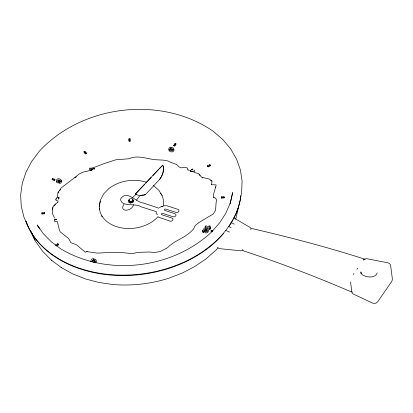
<?xml version="1.0" encoding="UTF-8"?>
<svg xmlns="http://www.w3.org/2000/svg" width="413" height="413" viewBox="0 0 413 413"><rect width="100%" height="100%" fill="white"/><g stroke="black" fill="none" stroke-linecap="round" stroke-linejoin="round"><path stroke-width="0.62" d="M129.486 202.303L129.527 201.059C127.209 198.622 133.327 197.218 133.162 200.47M211.528 184.694L212.029 181.338L210.62 180.409M129.083 202.597L129.207 200.785M128.835 202.2L129.001 200.455M56.003 218.998L55.843 219.298L56.772 219.793C55.605 218.601 56.245 219.288 54.877 220.015L55.497 219.489M54.294 218.916L54.366 221.208L57.402 221.704L59.451 230.294L60.437 232.049L68.641 238.487L70.891 242.689L76.374 244.728L85.305 252.209L86.973 251.636L97.525 253.128L108.521 252.513L121.159 252.493L132.346 253.67L137.782 252.374L149.222 252.007L154.591 252.472L160.156 251.584L167.487 247.769L169.826 245.508L173.997 242.483L185.06 236.184L189.928 232.658L193.465 229.163L195.235 225.457L199.154 222.4L213.314 213.929L215.591 210.279L216.097 202.489L216.856 200.228L215.782 198.72M128.871 200.78L128.985 199.716M128.81 201.203L128.928 200.088M57.366 197.569L57.846 193.387L58.852 191.906M377.167 272.854C377.023 275.197 373.068 277.293 369.857 276.973M56.431 181.477L56.395 181.766A1.688 1.224 -7.3 0 0 56.762 182.51L58.094 182.969L59.276 182.598M156.217 212.132L156.171 213.764M99.388 206.309L100.344 200.181L103.586 193.971L108.774 188.627C119.362 180.502 133.853 178.251 146.527 182.257M129.527 201.059C130.709 201.869 133.167 201.116 132.774 199.443M230.129 204.037L232.664 192.566L230.346 202.716L225.911 213.077L219.819 222.597L211.91 231.708M238.528 207.388L235.678 219.117M216.154 185.339L213.382 194.89L213.764 197.688M57.758 202.437L58.047 201.461M90.963 261.661L91.072 261.305M52.245 209.283L53.112 206.546L55.223 204.182M52.998 207.569L52.306 209.758L52.559 213.903L54.413 217.796M170.032 149.754L170.703 149.289L170.564 148.195L171.199 147.271C169.604 146.739 167.688 149.181 169.495 150.172A4.264 3.092 -7.3 0 0 170.879 150.714C173.186 151.85 175.489 147.74 172.257 147.684A1.435 1.043 -7.3 0 0 171.349 147.9C170.775 149.692 168.855 149.325 170.564 148.195M169.165 149.279L168.902 150.389L169.635 151.266A4.264 3.092 -7.3 0 0 171.018 151.814C172.474 152.418 174.967 150.786 173.744 149.253M210.031 226.112L209.752 226.876L210.305 227.475L210.449 228.575L209.876 229.401L205.282 227.904L205.137 226.809L205.865 225.761L208.513 226.623L209.081 225.803L210.031 226.112L209.959 227.594M133.476 204.688C132.423 211.404 118.516 212.783 123.977 204.192M57.784 192.907L61.134 187.972L75.006 177.337M59.854 190.424L60.525 189.433M52.146 179.278L52.642 178.555L55.001 179.325L54.562 180.502L52.203 179.738L52.146 179.278L54.501 180.042L54.562 180.502M52.203 179.738L52.642 178.555M54.501 180.042L55.001 179.325M61.232 180.765C62.477 181.973 60.577 183.873 59.173 183.387L59.033 182.293L60.365 180.915L59.766 180.14L59.957 181.472M93.519 260.887L93.379 259.787L94.04 258.832C92.14 257.573 89.218 261.414 92.063 261.842A0.945 0.687 -7.3 0 0 92.894 261.646C93.575 263.571 98.072 260.732 95.295 259.364L94.639 260.309L94.778 261.408M173.77 145.288L175.009 143.492L175.953 143.796L176.015 144.256L174.771 146.057L173.827 145.748L173.77 145.288L174.709 145.593L174.771 146.057M173.827 145.748L174.446 144.849M174.709 145.593L175.953 143.796M202.287 230.934L204.389 227.899L205.349 228.518L206.072 230.857L207.006 230.469L206.345 229.783L207.001 228.833C211.146 230.485 203.609 234.372 204.512 229.716L203.408 231.301L203.552 232.395L202.427 232.034L202.287 230.934L203.408 231.301M203.552 232.395L204.647 230.81L204.507 229.716M209.876 229.401L209.737 228.301L210.305 227.475M212.236 231.76L211.058 231.378L210.997 230.913L211.497 230.196L212.674 230.578M353.244 274.573L353.972 273.52M356.884 269.307L357.606 268.254M58.935 198.348L58.45 199.02L58.935 198.348L58.109 198.163L59.131 197.089L58.31 198.214M55.724 199.273L57.304 197.094M56.416 198.875L55.786 199.747L56.091 200.496L58.192 200.971M136.409 200.186L139.109 196.738M95.733 262.776L96.348 261.558L96.053 260.81M93.379 259.787C89.719 261.496 95.243 259.431 94.159 261.305L94.876 260.98L94.639 260.309M94.34 261.62L94.298 260.407M218.023 247.754L215.731 250.361L206.077 258.837L194.797 266.514L182.417 272.972L169.196 278.109C151.065 283.886 131.886 286.09 112.919 284.521L98.95 282.487L85.537 278.966L72.956 274.01L61.48 267.696L51.351 260.138L42.462 251.119L35.399 241.032L31.321 232.256M163.259 166.553L163.409 167.595A27.444 19.798 -8 0 1 159.289 179.789L145.712 194.327L144.137 195.013A3.381 2.442 -8 0 1 142.955 195.142A4.646 3.35 -8 0 0 139.542 196.072M54.015 206.077L55.285 204.662M136.192 194.513L135.376 193.965L162.335 165.51A0.955 0.702 -6.2 0 1 163.192 166.072A27.449 20.165 -6.2 0 1 159.289 179.789M135.402 194.146L144.591 184.358M145.908 182.959L151.158 177.368M152.913 175.504L158.602 169.444M159.48 168.509L162.361 165.69A0.955 0.692 -8 0 1 163.145 166.052M171.519 150.136L172.484 149.836M132.382 197.677L135.536 194.853M212.055 231.574C172.619 268.925 107.463 276.782 60.696 248.827L51.326 241.801L43.473 233.872L37.201 224.94L38.357 227.191M363.548 260.025L366.176 258.605L387.652 262.751L389.237 263.375L390.249 264.449L390.703 265.941L392.35 278.78L392.144 280.504L391.317 282.064L377.694 301.774L376.217 303.039L374.271 303.478L372.371 302.972L353.043 293.922L352.243 292.967L351.778 291.475L350.56 281.971M74.954 177.378L79.038 174.095L82.987 172.123L92.058 170.042M75.465 177.492L76.364 176.769M55.28 204.141L57.624 202.391M145.603 194.353L144.132 194.998A3.381 2.483 -6.2 0 1 142.95 195.106A4.646 3.412 -6.2 0 0 139.532 195.994L135.376 193.965M159.304 207.651L161.788 206.319M193.46 171.953L195.039 170.977M83.984 151.922L84.887 151.452L86.307 153.016L86.363 153.476L85.46 153.946L83.984 151.922L85.46 153.946M85.403 153.486L86.307 153.016M57.877 243.773L55.621 244.945L56.245 246.034L58.501 244.857L57.877 243.773L58.501 244.857M207.553 165.84L209.809 164.668L210.377 165.293L210.439 165.752L208.183 166.929L207.553 165.84L208.183 166.929M56.189 245.57L58.445 244.398M208.121 166.47L210.377 165.293M250.345 229.189L251.822 228.663L252.921 228.75C290.179 237.46 327.22 247.113 363.667 258.796L364.849 259.591M57.949 181.028L58.945 181.044M93.405 168.783L94.742 168.948L93.405 168.783L91.335 169.351L91.118 169.82L92.011 169.893L91.103 169.335L91.118 169.82L92.006 169.609C89.771 169.036 95.238 168.623 94.34 168.55M242.751 250.614L240.908 250.82L220.268 248.724L218.838 248.419L217.579 247.521M89.445 168.086L91.082 168.199L93.978 167.508L104.179 163.589L115.847 159.795L129.047 158.747C138.05 154.364 148.257 159.65 157.59 159.841C161.819 160.172 166.852 159.733 170.352 162.216L176.671 164.529L179.149 166.929L181.173 167.874L184.503 167.219L187.512 168.07L188.111 170.011M163.94 205.782L166.893 205.751L177.926 209.334C180.579 210.243 177.962 213.454 175.959 212.37L165.876 209.092C164.87 208.704 163.512 209.969 164.833 210.408L174.916 213.686C177.575 214.595 174.957 217.806 172.954 216.722L162.872 213.444C161.777 213.046 160.549 214.399 161.824 214.76L171.906 218.038C174.565 218.947 171.947 222.158 169.944 221.074L158.38 217.145M130.018 138.732L130.183 141.132L129.114 141.225L128.954 138.825L130.018 138.732L130.08 139.191M129.057 140.766L130.121 140.673L130.183 141.132M44.594 212.54L44.692 213.779L42.028 214.017L41.93 212.778L44.594 212.54L44.65 213.005M221.363 196.918L224.027 196.686L224.089 197.146L224.13 197.92L221.466 198.157L221.363 196.918L221.466 198.157M221.404 197.698L224.068 197.46L224.13 197.92M369.661 276.984L366.594 276.7L362.95 275.223L361.643 274.108L360.812 271.93L361.05 273.783M215.968 184.848L211.342 184.735M191.405 171.163L193.227 171.214L193.026 171.684L189.717 170.595L190.677 170.523L190.821 171.622L191.513 171.648L191.405 171.163L190.713 171.137M194.11 172.479L198.354 173.481L200.228 175.344M59.033 182.293C65.435 181.751 57.381 175.654 56.256 180.672A1.688 1.224 -7.3 0 0 56.622 181.415C57.66 182.396 59.988 181.71 59.766 180.14M352.165 292.058L350.885 291.723C315.821 276.612 280.143 262.967 243.887 251.001L242.436 249.591M202.411 177.456L209.097 178.979L211.967 180.863M156.408 211.699L141.189 206.83C135.81 202.788 120.555 207.538 120.632 198.958C126.889 189.097 135.743 202.561 143.528 203.046L158.783 208.183M205.137 226.809L209.737 228.301M210.997 230.913L212.767 231.492M193.816 170.115L194.786 170.435M93.932 259.844L94.179 259.927L94.04 258.832M91.319 170.383L89.523 169.738L89.507 168.561M206.851 231.022L206.485 230.877L206.345 229.783M230.893 222.607L234.269 224.14M225.565 230.315L229.504 232.106M210.449 228.575L210.041 228.317M228.797 226.572L231.048 227.677M213.702 197.213L215.72 198.245M59.906 181.235L60.427 181.622M233.799 217.899L249.896 227.32L251.13 228.42M51.351 260.138L51.708 260.407M61.155 267.454L61.48 267.696M153.435 185.556L158.866 190.305L162.195 195.71M207.935 230.278C210.109 232.886 203.655 234.594 204.652 230.81M202.54 177.962L199.164 174.699M210.439 165.752L209.809 164.668M86.363 153.476L84.887 151.452M205.488 229.618L205.87 231.265M30.768 231.703L34.976 240.103L30.608 230.661M39.622 228.998L38.724 227.031L38.827 227.279M28.879 227.924L23.985 217.259L21.244 206.304L20.65 195.05L22.24 183.496L25.926 172.309L31.662 161.478L39.436 151.081C82.497 104.799 160.977 95.279 213.242 131.272L222.932 139.677L230.707 148.969L236.634 159.273L240.428 170.001L242.101 181.131L241.615 192.69L240.841 196.325A109.935 79.745 -7.3 0 1 140.348 274.108A109.935 79.745 -7.3 0 1 25.936 221.43M132.847 199.804L133.451 201.42M132.568 199.107L132.934 200.093M132.79 200.181L133.182 201.307M132.599 200.542L133.156 202.303M187.874 169.516L188.173 170.486M132.294 200.857L132.79 202.685M131.897 201.116L132.17 202.37M131.427 201.291L131.69 202.886M215.281 187.001L215.343 187.476M211.497 230.196L211.554 230.655M175.009 143.492L175.071 143.951M128.954 138.825L129.114 141.225M86.911 251.161L86.973 251.636M44.692 213.779L44.635 213.32L41.971 213.552L42.028 214.017M41.93 212.778L41.987 213.237M130.921 201.379L131.102 202.989M130.41 201.368L130.529 203.294M224.027 196.686L224.068 197.46M129.935 201.255L129.956 203.165M240.872 195.69A109.724 79.59 -7.3 0 1 233.753 218.405M233.175 219.499A109.724 79.59 -7.3 0 1 229.014 226.334M223.407 233.681A109.724 79.59 -7.3 0 1 113.916 275.301A109.724 79.59 -7.3 0 1 26.004 221.404M102.176 216.887A32.235 23.381 -7.3 0 1 101.546 215.782M99.6 209.314A32.235 23.381 -7.3 0 1 99.528 208.095M161.906 195.535A32.235 23.381 -7.3 0 1 163.326 206.355M158.143 216.515A32.235 23.381 -7.3 0 1 121.195 227.826A32.235 23.381 -7.3 0 1 99.481 205.462M99.631 204.223A32.235 23.381 -7.3 0 1 100.385 201.157M160.642 193.325A32.235 23.381 -7.3 0 1 161.318 194.415M172.711 149.248L172.624 149.46A0.718 0.516 -7.3 0 1 171.922 149.79L171.302 149.449L171.555 148.866L172.345 148.737L172.711 149.248M58.956 180.311L58.161 180.868L57.531 180.331L58.316 179.789L58.956 180.311M364.194 259.493L363.672 259.932L364.953 259.003L364.194 259.493M192.866 169.025L191.42 169.748L192.866 169.025M162.65 206.433L162.025 206.634L162.65 206.433M91.087 168.902L90.71 168.871L91.097 169.17L91.087 168.902M157.116 214.466L156.945 213.991L157.11 214.45"/></g></svg>
